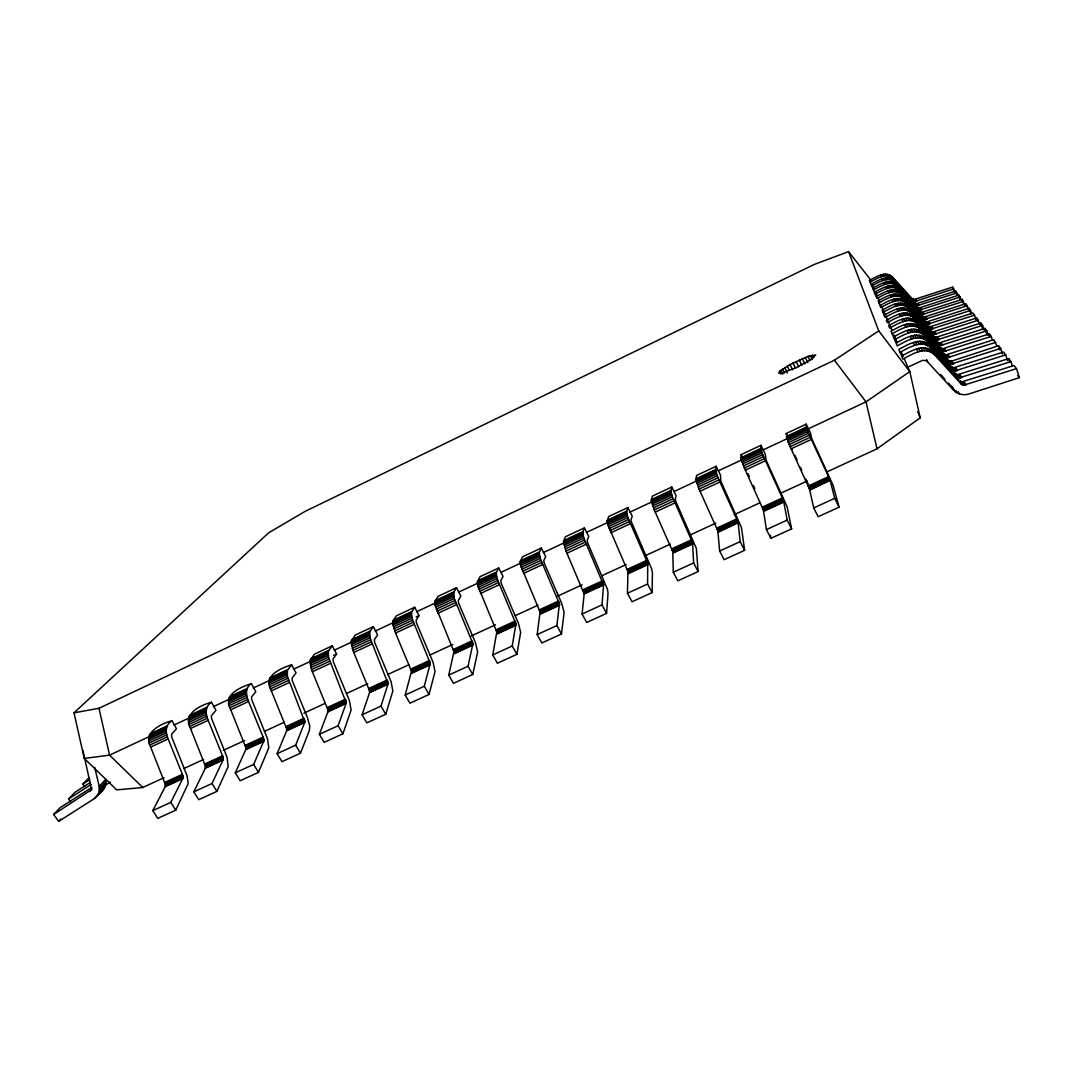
<?xml version="1.0" encoding="UTF-8"?>
<svg xmlns="http://www.w3.org/2000/svg" width="1073" height="1073" viewBox="0 0 1073 1073"><rect width="100%" height="100%" fill="white"/><g stroke="black" fill="none" stroke-linecap="round" stroke-linejoin="round"><path stroke-width="1.5" d="M152.822 810.598L170.822 802.363L182.947 778.18L182.37 774.33L168.166 738.935C165.215 732.698 165.148 724.597 172.069 720.721L176.468 728.755L171.653 734.173L171.653 736.869L187.024 775.645L188.231 783.518L175.731 810.169L157.744 818.391L152.822 810.598L165.215 786.683L165.403 784.551L150.689 747.076C142.535 732.819 160.601 723.739 172.069 720.721M584.168 593.906L566.048 551.079L563.526 541.329L565.391 536.782L584.383 527.903L588.728 536.446L587.159 540.51L587.763 543.072L607.412 589.184L608.029 593.262L606.58 613.38L586.69 622.461L582.089 614.011L584.168 593.906L603.562 584.973L583.833 538.069L582.693 532.369L584.383 527.903M362.07 714.779L380.982 706.114L388.091 683.769L370.037 637.805L369.716 631.876L373.27 626.632L377.629 634.921L374.37 639.696L374.651 642.325L391.082 681.731L392.866 690.958L385.744 714.242L366.832 722.88L362.07 714.779L369.555 692.648L369.488 690.583L352.923 650.386L351.247 641.52L355.176 635.095L373.27 626.632M82.956 750.443L91.084 787.488L90.816 790.104L53.65 814.461L58.666 821.381L94.545 798.5C99.695 793.658 107.595 787.837 105.489 779.682L99.226 786.375L99.118 792.37L96.087 797.306M561.501 633.969L556.887 625.559L559.435 603.844L540.229 558.403L539.25 552.662L541.329 548.035L545.674 556.525L543.756 560.75L544.306 563.312L561.635 603.227L564.116 612.348L561.501 633.969L541.825 642.955L537.184 634.586L540.081 612.039L520.7 565.498L520.271 561.528L522.524 556.833L541.329 548.035M652.116 592.578L652.411 572.888L651.66 568.851L631.675 522.618L630.991 520.083L632.198 516.167L627.866 507.569L608.686 516.542L607.211 520.915L607.895 524.791L627.96 571.587L627.45 593.235L632.024 601.752L652.116 592.578L647.569 584.034L647.73 563.204L627.879 517.521L626.565 511.861L627.866 507.569M695.908 479.47L696.565 475.446L716.134 466.286L720.452 475.004L720.801 481.106L741.483 527.581L744.635 550.315L724.114 559.69L719.621 551.026L717.85 530.92L699.1 489.073L695.908 479.47L715.651 470.242L716.134 466.286M319.378 734.321L338.116 725.75L346.271 703.03L328.526 657.172L328.351 651.204L332.254 645.812L336.627 654.047L333.032 658.956L333.274 661.598L349.476 700.884L351.099 710.138L342.904 733.811L324.18 742.368L319.378 734.321L327.895 711.828L327.869 709.749L311.546 669.673L310.03 660.78L314.335 654.195L332.254 645.812M791.619 528.855L787.18 520.097L783.558 500.675L762.715 454.603L760.878 449.118L760.945 445.335L741.175 454.576L740.88 457.809L744.354 467.989L763.372 509.957L766.43 529.593L770.883 538.324L791.619 528.855L787.086 506.63L766.055 460.035L765.237 454.12L760.945 445.335M516.891 654.342L512.237 646L515.952 623.856L497.054 578.548L496.236 572.767L498.704 567.979L503.049 576.416L500.783 580.775L501.265 583.363L518.366 623.145L520.673 632.292L516.891 654.342L497.403 663.248L492.735 654.932L496.799 631.97L477.74 585.55L477.445 581.539L480.074 576.684L498.704 567.979M698.134 571.56L693.627 562.936L692.541 542.562L672.369 496.759L670.893 491.166L671.778 487.035L652.411 496.088L651.338 500.3L654.302 509.957L672.771 551.67L673.294 572.244L677.828 580.828L698.134 571.56L696.337 548.33L676.017 501.963L675.266 499.455L676.097 495.699L671.778 487.035M277.116 753.675L295.665 745.185L304.839 722.089L287.416 676.352L287.39 670.343L291.641 664.804L296.014 672.986L292.111 678.029L292.285 680.684L307.455 717.663L309.735 725.952L309.426 730.311L300.48 753.192L281.958 761.656L277.116 753.675L286.639 730.807L286.665 728.715L271.348 690.878C262.764 676.178 279.248 668.761 291.641 664.804M606.58 613.38L601.993 604.904L603.562 584.973M235.282 772.842L253.644 764.432L263.824 740.96L263.126 737.124L248.56 701.487C245.838 695.559 244.805 687.699 251.404 683.622L255.79 691.75L251.578 696.927L251.686 699.596L267.472 738.626L268.76 747.935L258.486 772.372L240.137 780.755L235.282 772.842L245.771 749.611L245.851 747.505L230.749 709.79C222.259 695.022 239.292 687.619 251.404 683.622M472.737 674.515L468.043 666.239L472.898 643.679L454.295 598.493L453.651 592.658L456.481 587.722L460.84 596.105L458.225 600.612L458.64 603.2L475.527 642.861L477.646 652.049L472.737 674.515L453.45 683.327L448.742 675.091L453.946 651.7L435.209 605.4L435.048 601.363L438.039 596.347L456.481 587.722M193.851 791.807L212.025 783.491L223.184 759.657L222.554 755.821L208.175 720.305C205.332 714.216 204.782 706.235 211.555 702.265L215.941 710.339L211.421 715.637L211.488 718.32L227.06 757.23L228.187 766.565L216.907 791.364L198.733 799.667L193.851 791.807L205.305 768.241L205.439 766.109L190.525 728.513C182.236 714.377 199.913 705.149 211.555 702.265M429.012 694.486L424.291 686.277L430.26 663.302L411.965 618.249L411.482 612.375L414.674 607.264L419.033 615.607L416.096 620.248L416.445 622.863L433.09 662.39L435.048 671.604L429.012 694.486L409.926 703.204L405.178 695.036L411.509 671.242L395.548 633.043L393.094 625.063L393.053 620.972L396.406 615.808L414.674 607.264M779.548 371.352L778.77 373.283L782.66 372.881L796.515 367.476L810.826 359.71L815.695 354.962L807.956 356.41L790.036 364.538L779.548 371.352L780.849 374.034M103.665 789.084L100.835 791.713M94.545 798.5L104.685 787.434M99.494 790.412L105.758 783.692M99.118 792.37L105.382 785.624M99.534 788.4L105.798 781.694M89.528 791.539L92.157 788.896M58.666 821.381L60.866 819.048M53.65 814.461L60.289 807.553L91.768 787.434M70.536 801.652L68.578 798.942L74.949 792.317L90.32 782.485M84.821 786.71L82.903 784.055L89.019 777.684M164.035 777.684L142.749 787.502L116.729 789.889L84.271 758.437L73.997 712.834L268.626 532.812L305.04 511.419L814.219 264.468L848.555 251.619L869.667 278.564L870.981 281.609M110.211 782.069L104.457 785.946M826.867 471.932L877.03 448.796L920.191 417.866L909.797 371.607L904.539 359.401M73.997 712.834L98.998 708.274L834.418 360.206L878.747 330.886L848.555 251.619M82.903 784.055L89.81 779.628M68.578 798.942L91.111 784.524M955.185 292.862L952.556 287.121L913.981 299.582L911.97 298.495L892.884 277.505C886.231 270.155 875.917 276.928 869.371 280.469L871.289 284.667M870.082 282.132C876.681 278.564 887.076 271.737 893.769 279.141L913.002 300.292L915.028 301.392L953.91 288.838M957.907 295.571L955.654 291.065L916.382 303.726L914.344 302.626L894.922 281.274C888.162 273.789 877.66 280.683 870.994 284.278L872.953 288.583M871.732 285.995C878.438 282.373 889.021 275.426 895.834 282.964L915.403 304.491L917.469 305.604L957.049 292.849M961.18 299.769L958.846 295.142L918.877 308.018L916.798 306.905L897.028 285.163C890.147 277.545 879.458 284.56 872.671 288.221L874.683 292.634M873.435 290.005C880.276 286.317 891.046 279.248 897.98 286.92L917.898 308.823L919.99 309.963L960.295 296.993M965.016 305.523L962.173 299.38L921.452 312.471L919.333 311.331L899.214 289.2C892.2 281.448 881.322 288.583 874.415 292.312L876.467 296.832M875.206 294.15C882.167 290.394 893.138 283.218 900.207 291.024L920.486 313.329L922.619 314.483L963.661 301.285M967.162 305.751L965.606 303.766L924.121 317.085L921.975 315.918L901.481 293.385C894.346 285.498 883.267 292.755 876.225 296.55L877.043 298.455C884.139 294.632 895.311 287.323 902.5 295.276L923.169 317.997L925.342 319.164L967.162 305.751L968.543 310.057M971.722 313.303L969.174 308.313L926.898 321.86L924.711 320.679L903.828 297.731C896.559 289.697 885.265 297.087 878.09 300.936L880.262 305.698M878.948 302.935C886.177 299.045 897.565 291.588 904.901 299.702L925.945 322.839L928.158 324.033L970.797 310.379M974.566 315.18L972.889 313.048L929.781 326.836L927.541 325.629L906.283 302.251C898.866 294.056 887.358 301.58 880.034 305.51L880.92 307.575C888.296 303.605 899.912 296.027 907.382 304.289L928.829 327.869L931.096 329.076L974.566 315.18L975.987 319.66M979.944 324.743L976.738 317.957L932.786 332L930.506 330.766L908.818 306.932C901.253 298.576 889.53 306.248 882.06 310.245L884.34 315.274M882.972 312.391C890.51 308.353 902.339 300.628 909.958 309.051L931.833 333.086L934.14 334.333L978.482 320.183M982.573 325.387L980.749 323.067L935.897 337.365L933.564 336.117L911.46 311.814C903.748 303.297 891.784 311.103 884.165 315.18L885.118 317.407C892.803 313.303 904.874 305.429 912.654 314.013L934.959 338.531L937.306 339.792L982.573 325.387L984.048 330.041M986.811 330.806L984.92 328.392L939.143 342.958L936.769 341.67L914.196 316.884C906.336 308.192 894.117 316.159 886.352 320.317L887.344 322.638C895.19 318.44 907.517 310.419 915.443 319.177L938.204 344.192L940.605 345.493L986.811 330.806L988.327 335.554M991.237 336.439L989.266 333.931L942.51 348.779L940.096 347.464L917.066 322.168C909.032 313.303 896.572 321.417 888.632 325.656L889.665 328.083C897.672 323.805 910.266 315.623 918.367 324.569L941.598 350.093L944.052 351.421L991.237 336.439L992.525 340.476M997.166 346.458L993.799 339.712L946.037 354.841L943.556 353.5L920.044 327.681C911.849 318.627 899.12 326.903 891.006 331.235L893.93 337.66M892.079 333.757C900.274 329.398 913.123 321.042 921.399 330.176L945.125 356.249L947.633 357.591L995.865 342.327M1002.464 354.09L1000.68 348.47L998.534 345.734L951.912 361.011L948.988 360.997L923.156 333.421C914.786 324.18 901.776 332.63 893.474 337.043L895.861 342.341M894.6 339.685C902.983 335.232 916.114 326.702 924.577 336.037L948.814 362.674L951.375 364.042L1000.68 348.47M1005.723 354.895L1003.47 352.038L953.548 367.784L950.96 366.389L926.415 339.43C917.844 329.988 904.552 338.612 896.062 343.119L897.243 345.868C905.813 341.321 919.239 332.617 927.89 342.153L952.676 369.38L955.278 370.789L1005.723 354.895L1007.534 360.635M1012.375 366.014L1010.981 361.614L1008.633 358.623L957.545 374.692L954.903 373.27L929.808 345.707C921.05 336.05 907.45 344.862 898.772 349.463L901.32 355.123M899.992 352.346C908.764 347.706 922.512 338.8 931.351 348.564L956.7 376.395L959.369 377.83L1010.981 361.614M1016.507 368.656L1014.039 365.517L961.743 381.921L959.034 380.459L933.362 352.279C924.403 342.394 910.481 351.408 901.602 356.102L902.889 359.12C911.862 354.372 925.932 345.278 934.985 355.257L960.925 383.745L963.661 385.22L1016.507 368.656L1019.35 377.656L968.919 393.979C963.594 395.722 957.357 394.26 953.562 390.089L926.442 360.716L922.686 360.313L906.926 367.623M786.227 433.505L806.199 424.17L810.491 433.009L811.765 438.736L833.144 485.465L839.099 507.167L818.149 516.743L813.736 507.931L809.377 488.792L788.347 442.653L786.227 433.505L787.3 435.812M150.046 733.919L167.415 725.791M189.639 715.409L207.183 707.214M229.609 696.726L247.313 688.45M269.967 677.868L287.846 669.512M310.714 658.822L328.767 650.386M351.85 639.602L370.078 631.085M393.402 620.194L411.804 611.583M435.343 600.585L453.933 591.894M477.7 580.788L496.477 572.016M520.485 560.803L539.437 551.938M563.687 540.604L582.84 531.658M607.318 520.217L626.659 511.177M651.391 499.616L670.933 490.495M695.908 478.813L715.637 469.598M740.88 457.809L760.811 448.487M786.308 436.577L806.44 427.175L806.199 424.17M149.442 734.804L166.838 726.676M189.076 716.281L206.633 708.073M229.086 697.584L246.817 689.309M269.484 678.713L287.39 670.343M310.285 659.654L328.351 651.204M351.461 640.407L369.716 631.876M393.053 620.972L411.482 612.375M435.048 601.363L453.651 592.658M477.445 581.539L496.236 572.767M520.271 561.528L539.25 552.662M563.526 541.329L582.693 532.369M607.211 520.915L626.565 511.861M651.338 500.3L670.893 491.166M740.92 458.439L760.878 449.118M786.402 437.194L806.44 427.175M149.026 735.984L166.436 727.856M188.7 717.448L206.271 709.24M228.75 698.738L246.495 690.449M269.189 679.853L287.108 671.483M310.03 660.78L328.11 652.33M351.247 641.52L369.514 632.99M392.879 622.072L411.321 613.461M434.914 602.436L453.544 593.731M477.364 582.612L496.182 573.814M520.244 562.574L539.236 553.708M563.54 542.348L582.733 533.388M607.278 521.921L626.659 512.867M651.445 501.292L671.014 492.145M696.055 480.449L715.839 471.208L715.651 470.242M741.135 459.405L761.106 450.07M786.657 438.133L806.842 428.704L806.561 427.765M149.348 736.561L109.567 755.137L84.271 758.437M173.974 725.053L188.687 718.186M213.473 706.611L229.81 698.979M253.335 687.994L269.833 680.295M293.586 669.19L310.245 661.424M334.226 650.211L351.421 642.191M375.255 631.058L392.611 622.944M416.673 611.717L435.665 602.838M458.506 592.175L477.673 583.216M500.742 572.446L521.585 562.708M543.394 552.528L564.452 542.697M586.462 532.409L607.908 522.403M629.958 512.103L651.619 501.99M673.898 491.582L697.222 480.677M718.266 470.859L741.832 459.848M763.077 449.922L788.387 438.106M808.358 428.784L865.991 401.865L909.797 371.607L878.747 330.886M148.798 737.433L166.235 729.291M188.513 718.883L206.11 710.661M228.603 700.159L246.374 691.87M269.082 681.261L287.028 672.878M309.963 662.175L328.07 653.712M351.22 642.901L369.514 634.371M392.892 623.44L411.361 614.829M434.967 603.791L453.624 595.086M477.472 583.953L496.303 575.155M520.378 563.915L539.397 555.036M563.727 543.676L582.934 534.703M607.506 523.235L626.9 514.168M651.713 502.58L671.309 493.432M696.377 481.723L716.174 472.482L715.839 471.208M741.497 460.666L761.495 451.317M787.072 439.38L807.285 429.938L806.842 428.704M148.785 739.096L166.235 730.954M188.54 720.546L206.137 712.324M228.656 701.809L246.441 693.507M269.175 682.897L287.121 674.515M310.084 663.811L328.204 655.348M351.381 644.524L369.689 635.981M393.094 625.063L411.576 616.439M435.209 605.4L453.866 596.695M477.74 585.55L496.584 576.751M520.7 565.498L539.732 556.619M564.076 545.245L583.31 536.272M607.895 524.791L627.316 515.737M652.156 504.136L671.765 494.988M696.86 483.266L716.67 474.025L716.174 472.482M742.02 462.195L762.045 452.846M787.649 440.896L807.875 431.453L807.285 429.938M148.973 740.933L166.436 732.792M188.754 722.384L206.378 714.162M228.911 703.647L246.696 695.344M269.457 684.735L287.416 676.352M310.392 665.636L328.526 657.172M351.729 646.348L370.037 637.805M393.469 626.873L411.965 618.249M435.625 607.211L454.295 598.493M478.182 587.347L497.054 578.548M521.17 567.295L540.229 558.403M564.599 547.042L583.833 538.069M608.445 526.588L627.879 517.521M652.746 505.92L672.369 496.759M697.49 485.036L717.314 475.795L716.67 474.025M742.69 463.952L762.715 454.603M788.347 442.653L808.586 433.21L807.875 431.453M333.636 655.429L336.627 654.047M416.217 616.908L419.033 615.607M149.362 742.918L166.825 734.777M189.17 724.355L206.794 716.134M229.34 705.618L247.152 697.329M269.913 686.707L287.899 678.324M310.888 667.607L329.035 659.144M352.239 648.32L370.574 639.776M394.019 628.845L412.515 620.221M436.188 609.182L454.885 600.464M478.786 589.318L497.657 580.52M521.8 569.253L540.872 560.374M565.256 549L584.503 540.027M609.142 528.533L628.59 519.466M653.457 507.878L673.106 498.717M698.241 486.994L718.078 477.74L717.314 475.795M743.468 465.91L763.52 456.561M789.165 444.598L809.418 435.155L808.586 433.21M149.938 744.984L167.415 736.843M189.76 726.421L207.397 718.199M229.957 707.684L247.769 699.395M270.557 688.772L288.543 680.389M311.546 669.673L329.693 661.209M352.923 650.386L371.258 641.842M394.716 630.924L413.226 622.286M436.912 611.248L455.609 602.543M479.537 591.397L498.422 582.599M522.578 571.332L541.65 562.453M566.048 551.079L585.308 542.106M609.947 530.625L629.408 521.545M654.302 509.957L673.951 500.796M699.1 489.073L718.964 479.819L718.078 477.74M744.354 467.989L764.419 458.64M790.077 446.676L810.343 437.234L809.418 435.155M150.689 747.076L168.166 738.935M190.525 728.513L208.175 720.305M230.749 709.79L248.56 701.487M271.348 690.878L289.334 682.508M312.35 671.792L330.511 663.329M353.741 652.505L372.09 643.961M395.548 633.043L414.071 624.419M437.771 613.38L456.468 604.662M480.396 593.53L499.294 584.731M523.45 573.478L542.536 564.586M566.946 553.225L586.22 544.252M610.872 532.771L630.334 523.704M655.227 512.103L674.904 502.942M700.052 491.233L719.916 481.978L718.964 479.819M745.319 470.148L765.384 460.8M791.056 448.849L811.336 439.407L810.343 437.234M183.805 768.563L203.562 759.456M223.332 750.335L244.617 740.518M264.374 731.397L284.144 722.277M303.9 713.169L325.186 703.351M346.472 693.534L367.744 683.716M387.514 674.595L408.8 664.777M430.085 654.959L452.886 644.444M471.127 636.021L495.444 624.808M515.214 615.687L538.016 605.172M557.786 596.052L582.103 584.839M601.873 575.718L626.189 564.505M645.959 555.385L670.276 544.159M690.033 535.051L715.879 523.128M734.12 514.705L759.966 502.794M781.251 492.976L807.097 481.053M164.813 782.418L182.37 774.33M204.822 763.989L222.554 755.821M245.221 745.373L263.126 737.124M286.008 726.582L304.088 718.253M327.198 707.603L345.452 699.194M368.79 688.45L387.219 679.96M410.785 669.096L429.401 660.525M453.208 649.567L471.999 640.903M496.034 629.824L515.013 621.079M539.29 609.893L558.47 601.068M582.988 589.774L602.355 580.855M627.128 569.441L646.684 560.428M671.711 548.907L691.468 539.799M716.737 528.157L736.695 518.956L719.916 481.978M762.232 507.194L782.405 497.912M808.197 486.029L828.571 476.64L811.336 439.407M165.068 783.142L182.625 775.055M205.091 764.714L222.822 756.545M245.489 746.097L263.395 737.848M286.29 727.306L304.356 718.99M327.48 708.341L345.734 699.931M369.072 689.174L387.501 680.698M411.08 669.834L429.696 661.263M453.49 650.292L472.294 641.641M496.33 630.562L515.322 621.83M539.598 610.644L558.778 601.805M583.296 590.512L602.664 581.593M627.437 570.179L647.006 561.179M672.033 549.644L691.79 540.551M717.072 528.909L737.03 519.708L736.695 518.956M762.568 507.945L782.74 498.663M808.532 486.78L828.919 477.391L828.571 476.64M165.269 783.853L182.826 775.766M205.292 765.425L223.023 757.256M245.704 746.821L263.609 738.573M286.504 728.03L304.584 719.701M327.708 709.052L345.962 700.656M369.313 689.899L387.742 681.409M411.321 670.558L429.938 661.987M453.745 651.016L472.549 642.365M496.598 631.286L515.577 622.541M539.867 611.355L559.046 602.53M583.578 591.236L602.946 582.317M627.718 570.903L647.287 561.89M672.315 550.369L692.085 541.275M717.368 529.633L737.339 520.432L737.03 519.708M762.876 508.669L783.049 499.388M808.854 487.504L829.228 478.115L828.919 477.391M165.403 784.551L182.96 776.463M205.439 766.109L223.171 757.954M245.851 747.505L263.757 739.257M286.665 728.715L304.745 720.385M327.869 709.749L346.136 701.34M369.488 690.583L387.93 682.093M411.509 671.242L430.125 662.671M453.946 651.7L472.75 643.049M496.799 631.97L515.791 623.225M540.081 612.039L559.261 603.214M583.806 591.92L603.174 583.001M627.96 571.587L647.529 562.574M672.57 551.053L692.34 541.945M717.622 530.303L737.594 521.116L737.339 520.432M763.144 509.353L783.33 500.058M809.136 488.175L829.523 478.786L829.228 478.115M165.457 785.195L183.027 777.107M205.506 766.752L223.251 758.584M245.932 748.149L263.851 739.901M286.759 729.358L304.853 721.029M327.976 710.38L346.244 701.97M369.608 691.227L388.05 682.736M411.63 671.872L430.26 663.302M454.08 652.33L472.898 643.679M496.947 632.601L515.952 623.856M540.255 612.67L559.435 603.844M583.98 592.537L603.361 583.618M628.148 572.204L647.73 563.204M672.771 551.67L692.541 542.562M717.85 530.92L737.594 521.116M763.372 509.957L783.558 500.675M809.377 488.792L829.523 478.786M165.443 785.771L183.027 777.684M205.506 767.329L223.251 759.161M245.945 748.726L263.864 740.477M286.786 729.922L304.88 721.606M328.016 710.943L346.284 702.547M369.649 691.79L388.104 683.3M411.697 672.436L430.327 663.865M454.161 652.894L472.978 644.229M497.04 633.15L516.046 624.406M540.349 613.22L559.556 604.394M584.101 593.087L603.482 584.168M628.282 572.754L647.864 563.741M672.919 552.206L692.702 543.112M718.011 531.457L737.822 521.733M763.56 510.493L783.746 501.198M809.579 489.315L829.778 479.403M165.363 786.268L182.947 778.18M205.439 767.825L223.184 759.657M245.891 749.209L263.824 740.96M286.746 730.418L304.839 722.089M327.989 711.439L346.271 703.03M369.635 692.273L388.091 683.769M411.697 672.919L430.34 664.335M454.174 653.363L473.005 644.699M497.081 633.62L516.086 624.875M540.403 613.689L559.596 604.85M584.168 593.543L603.562 584.624M628.362 573.21L647.958 564.197M673.012 552.662L692.809 543.555M718.119 531.9L737.996 522.269M763.681 510.936L783.88 501.641M809.726 489.744L829.979 479.926M165.215 786.683L182.799 778.582M205.305 768.241L223.063 760.06M245.771 749.611L263.703 741.363M286.639 730.807L304.745 722.478M327.895 711.828L346.177 703.405M369.555 692.648L388.024 684.158M411.643 673.294L430.286 664.71M454.134 653.739L472.952 645.074M497.04 633.995L516.059 625.237M540.39 614.051L559.596 605.212M628.376 573.559L647.985 564.546M673.053 552.997L692.85 543.89M718.172 532.235L738.117 522.699M763.761 511.271L783.961 501.963M809.807 490.079L830.126 480.355M405.178 695.036L424.291 686.277M448.742 675.091L468.043 666.239M492.735 654.932L512.237 646M537.184 634.586L556.887 625.559M582.089 614.011L601.993 604.904M627.45 593.235L647.569 584.034M673.294 572.244L693.627 562.936M719.621 551.026L740.155 541.624L738.17 523.034M766.43 529.593L787.18 520.097M813.736 507.931L834.7 498.328L830.22 480.677M948.411 383.088L953.454 388.332M142.749 787.502L109.567 755.137L98.998 708.274M940.605 374.517L945.058 379.413M1017.687 375.496L1019.35 377.656M834.418 360.206L865.991 401.865L877.03 448.796M170.822 802.363L175.731 810.169M212.025 783.491L216.907 791.364M253.644 764.432L258.486 772.372M295.665 745.185L300.48 753.192M338.116 725.75L342.904 733.811M915.725 299.447L916.785 301.245M918.166 303.592L919.266 305.456M920.688 307.871L921.828 309.815M923.303 312.323L924.483 314.322M926.012 316.924L927.233 319.016M928.816 321.712L930.09 323.872M931.74 326.675L933.054 328.928M934.771 331.839L936.152 334.172M937.923 337.204L939.358 339.645M941.209 342.797L942.698 345.318M944.629 348.618L946.185 351.247M948.197 354.68L949.82 357.43M951.912 361.011L953.602 363.881M955.802 367.61L957.572 370.614M959.866 374.517L961.703 377.656M964.117 381.747L966.049 385.033M915.148 299.582L916.208 301.392M917.576 303.726L918.676 305.604M920.084 308.018L921.224 309.963M922.686 312.471L923.866 314.483M925.395 317.085L926.603 319.164M928.185 321.873L929.459 324.033M931.096 326.836L932.41 329.089M934.114 332L935.482 334.333M937.265 337.365L938.687 339.806M940.525 342.958L942.014 345.493M943.932 348.779L945.474 351.421M947.486 354.855L949.095 357.604M951.188 361.185L952.878 364.055M955.064 367.798L956.821 370.789M959.101 374.705L960.939 377.844M963.339 381.934L965.257 385.22M380.982 706.114L385.744 714.242M914.558 299.635L915.618 301.446M916.972 303.78L918.072 305.644M919.481 308.072L920.607 310.003M922.069 312.525L923.236 314.523M924.752 317.139L925.972 319.218M927.541 321.913L928.802 324.086M930.439 326.889L931.753 329.143M933.443 332.053L934.811 334.387M936.581 337.418L937.99 339.859M939.827 343.011L941.303 345.546M943.221 348.832L944.763 351.475M946.762 354.908L948.358 357.658M950.45 361.239L952.127 364.109M954.299 367.851L956.043 370.856M958.323 374.759L960.161 377.897M962.535 382.001L964.453 385.287M913.981 299.582L915.028 301.392M916.382 303.726L917.469 305.604M918.877 308.018L919.99 309.963M921.452 312.471L922.619 314.483M924.121 317.085L925.342 319.164M926.898 321.86L928.158 324.033M929.781 326.836L931.096 329.076M932.786 332L934.14 334.333M935.897 337.365L937.306 339.792M939.143 342.958L940.605 345.493M942.51 348.779L944.052 351.421M946.037 354.841L947.633 357.591M949.712 361.172L951.375 364.042M953.548 367.784L955.278 370.789M957.545 374.692L959.369 377.83M961.743 381.921L963.661 385.22M913.405 299.447L914.451 301.245M915.805 303.579L916.892 305.456M918.287 307.871L919.4 309.815M920.849 312.323L922.015 314.322M923.518 316.924L924.725 319.016M926.281 321.712L927.528 323.872M929.151 326.675L930.452 328.928M932.142 331.839L933.483 334.172M935.24 337.204L936.649 339.631M938.473 342.783L939.935 345.318M941.826 348.604L943.355 351.247M945.34 354.667L946.923 357.416M948.988 360.997L950.651 363.868M952.811 367.596L954.541 370.601M956.808 374.504L958.618 377.642M960.979 381.733L962.883 385.019M912.882 299.206L913.914 301.017M915.269 303.351L916.342 305.215M917.737 307.629L918.85 309.561M920.285 312.069L921.452 314.081M922.941 316.683L924.148 318.761M925.704 321.457L926.938 323.617M928.561 326.42L929.848 328.66M931.525 331.57L932.88 333.904M934.623 336.935L936.018 339.363M937.842 342.515L939.291 345.037M941.182 348.323L942.698 350.951M944.683 354.385L946.265 357.121M948.317 360.702L949.967 363.573M952.127 367.301L953.857 370.292M956.097 374.195L957.907 377.334M960.268 381.425L962.159 384.697M912.399 298.898L913.431 300.695M914.773 303.029L915.846 304.893M917.227 307.307L918.34 309.239M919.776 311.733L920.929 313.745M922.431 316.334L923.625 318.413M925.167 321.109L926.415 323.268M928.024 326.058L929.312 328.298M930.975 331.208L932.316 333.542M934.06 336.56L935.455 338.988M937.265 342.139L938.714 344.661M940.605 347.934L942.107 350.576M944.079 353.983L945.662 356.732M947.714 360.3L949.35 363.17M951.496 366.899L953.226 369.89M955.466 373.78L957.264 376.918M959.611 380.995L961.488 384.268M911.97 298.495L913.002 300.292M914.344 302.626L915.403 304.491M916.798 306.905L917.898 308.823M919.333 311.331L920.486 313.329M921.975 315.918L923.169 317.997M924.711 320.679L925.945 322.839M927.541 325.629L928.829 327.869M930.506 330.766L931.833 333.086M933.564 336.117L934.959 338.531M936.769 341.67L938.204 344.192M940.096 347.464L941.598 350.093M943.556 353.5L945.125 356.249M947.177 359.804L948.814 362.674M950.96 366.389L952.676 369.38M954.903 373.27L956.7 376.395M959.034 380.459L960.925 383.745M958.189 391.685L959.436 393.925M956.03 390.733L957.25 392.973M954.071 389.459L955.278 391.685M892.884 277.505L893.769 279.141M894.922 281.274L895.834 282.964M897.028 285.163L897.98 286.92M899.214 289.2L900.207 291.024M901.481 293.385L902.5 295.276M903.828 297.731L904.901 299.702M906.283 302.251L907.382 304.289M908.818 306.932L909.958 309.051M911.46 311.814L912.654 314.013M914.196 316.884L915.443 319.177M917.066 322.168L918.367 324.569M920.044 327.681L921.399 330.176M923.156 333.421L924.577 336.037M926.415 339.43L927.89 342.153M929.808 345.707L931.351 348.564M933.362 352.279L934.985 355.257M951.751 386.763L953.562 390.089M891.65 276.365L892.535 277.987M893.661 280.107L894.574 281.797M895.754 283.983L896.693 285.726M897.913 287.993L898.892 289.804M900.167 292.164L901.172 294.042M902.487 296.483L903.546 298.428M904.901 300.963L906.001 303.002M907.423 305.631L908.549 307.736M910.025 310.486L911.218 312.672M912.747 315.529L913.981 317.809M915.577 320.787L916.865 323.174M918.528 326.259L919.869 328.754M921.613 331.986L923.008 334.575M924.832 337.955L926.294 340.664M928.199 344.205L929.728 347.035M931.713 350.737L933.309 353.701M890.241 275.426L891.113 277.049M892.24 279.154L893.138 280.831M894.305 283.017L895.231 284.747M896.438 287.014L897.404 288.811M898.651 291.159L899.657 293.036M900.958 295.464L901.991 297.409M903.345 299.93L904.418 301.942M905.827 304.571L906.94 306.677M908.402 309.4L909.569 311.586M911.084 314.429L912.305 316.696M913.888 319.66L915.148 322.034M916.798 325.119L918.126 327.587M919.843 330.806L921.224 333.395M923.021 336.761L924.47 339.457M926.348 342.971L927.85 345.801M929.822 349.476L931.404 352.44M888.699 274.728L889.557 276.351M890.67 278.444L891.556 280.12M892.709 282.293L893.621 284.023M894.815 286.276L895.767 288.074M897.001 290.407L897.98 292.272M899.268 294.699L900.287 296.631M901.615 299.152L902.688 301.164M904.07 303.78L905.169 305.872M906.618 308.595L907.758 310.768M909.26 313.598L910.467 315.864M912.023 318.815L913.271 321.176M914.893 324.261L916.208 326.715M917.898 329.934L919.266 332.509M921.036 335.862L922.458 338.545M924.309 342.059L925.798 344.862M927.743 348.537L929.298 351.488M887.063 274.286L887.908 275.909M888.994 278.001L889.866 279.664M891.006 281.837L891.904 283.567M893.085 285.807L894.01 287.604M895.231 289.938L896.21 291.802M897.471 294.217L898.477 296.148M899.791 298.656L900.837 300.668M902.205 303.27L903.292 305.362M904.7 308.072L905.84 310.245M907.315 313.075L908.496 315.341M910.038 318.279L911.272 320.639M912.868 323.711L914.156 326.165M915.832 329.371L917.174 331.946M918.917 335.286L920.312 337.968M922.15 341.469L923.612 344.272M925.516 347.934L927.059 350.884M885.359 274.111L886.191 275.734M887.264 277.813L888.122 279.49M889.235 281.649L890.134 283.379M891.287 285.619L892.213 287.416M893.407 289.75L894.359 291.601M895.606 294.015L896.599 295.947M897.886 298.455L898.919 300.467M900.26 303.069L901.333 305.161M902.728 307.871L903.855 310.043M905.304 312.86L906.47 315.127M907.986 318.064L909.193 320.425M910.776 323.483L912.037 325.951M913.686 329.143L915.001 331.705M916.718 335.058L918.099 337.74M919.896 341.227L921.345 344.031M923.223 347.692L924.738 350.63M740.155 541.624L744.635 550.315M883.656 274.205L884.474 275.828M885.533 277.907L886.378 279.584M887.465 281.743L888.35 283.473M889.477 285.726L890.389 287.524M891.569 289.844L892.508 291.708M893.729 294.123L894.708 296.054M895.982 298.562L897.001 300.574M898.316 303.176L899.375 305.269M900.743 307.978L901.843 310.151M903.278 312.967L904.418 315.234M905.907 318.171L907.101 320.532M908.657 323.603L909.904 326.058M911.527 329.25L912.815 331.825M914.518 335.165L915.873 337.847M917.643 341.348L919.065 344.151M920.916 347.813L922.404 350.75M926.616 359.629L927.635 361.655M881.966 274.581L882.771 276.19M883.817 278.283L884.648 279.959M885.721 282.119L886.593 283.862M887.706 286.102L888.605 287.899M889.758 290.233L890.684 292.097M891.891 294.512L892.857 296.456M894.104 298.965L895.11 300.977M896.398 303.592L897.444 305.671M898.798 308.394L899.871 310.566M901.28 313.396L902.406 315.663M903.882 318.601L905.049 320.961M906.578 324.033L907.798 326.5M909.394 329.706L910.682 332.281M912.345 335.621L913.673 338.317M915.417 341.818L916.825 344.621M918.636 348.282L920.111 351.233M834.7 498.328L839.099 507.167M880.37 275.198L881.161 276.821M882.18 278.913L882.999 280.589M884.058 282.762L884.917 284.506M886.016 286.759L886.888 288.557M888.028 290.904L888.954 292.768M890.134 295.196L891.086 297.141M892.307 299.649L893.299 301.674M894.574 304.289L895.593 306.382M896.934 309.104L897.994 311.291M899.375 314.121L900.488 316.401M901.937 319.352L903.09 321.712M904.593 324.797L905.8 327.265M907.369 330.484L908.63 333.059M910.266 336.412L911.581 339.108M913.297 342.622L914.679 345.439M916.463 349.114L917.911 352.065M782.593 369.005L784.537 373.015M780.836 370.265L782.794 374.276M802.322 358.623L804.911 363.962M799.251 359.965L801.839 365.316M796.126 361.44L798.701 366.778M793.014 362.969L795.603 368.321M790.036 364.538L792.625 369.89M787.247 366.094L789.192 370.105M784.739 367.596L787.341 372.948M812.382 355.056L813.683 357.752M810.356 355.619L812.301 359.643M807.956 356.41L809.9 360.434M805.246 357.416L807.835 362.781M741.175 454.576L742.234 456.87M794.945 455.462L796.998 459.901M800.404 467.305L801.772 470.269M805.863 479.148L808.599 485.063M748.055 473.689L749.397 476.64M753.434 485.492L754.775 488.443M791.901 448.822L792.223 449.547M872.295 284.667L874.28 289.241M875.595 292.285L876.909 295.343M878.224 298.388L879.538 301.446M880.853 304.491L892.039 330.43M894.01 335.004L897.296 342.622M901.24 351.783L903.211 356.357M746.084 469.33L746.379 470.028M917.71 411.71L920.191 417.866M965.606 303.766L966.518 306.623M962.173 299.38L963.514 303.579M958.846 295.142L960.174 299.273M955.654 291.065L956.942 295.129M952.556 287.121L953.83 291.118M998.534 345.734L999.862 349.905M989.266 333.931L990.124 336.6M984.92 328.392L986.919 334.669M980.749 323.067L982.707 329.223M976.738 317.957L977.704 320.975M969.174 308.313L971.025 314.134M1008.633 358.623L1009.559 361.534M94.759 767.45L99.226 786.375M770.427 535.239L770.883 538.324"/></g></svg>
